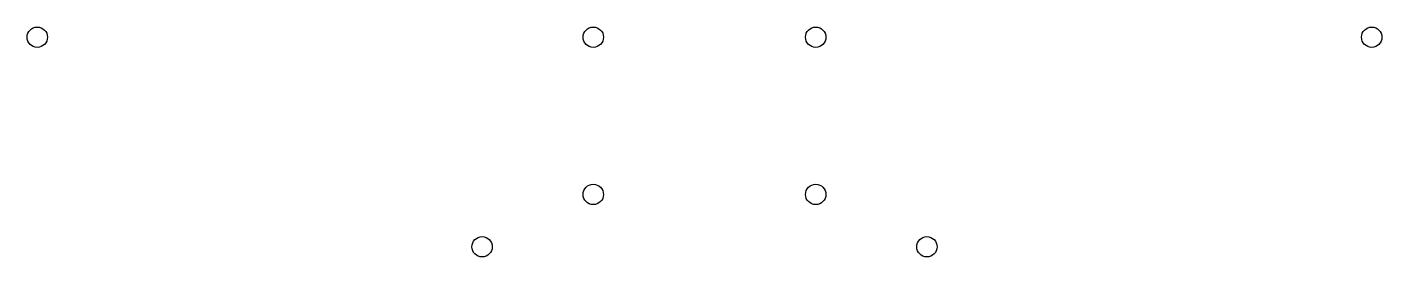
# Model space of a CAD drawing. Header units: millimetres. Extents: x 107 to 327, y -127 to -90.
import ezdxf

# ---------------------------------------------------------------- set-up
doc = ezdxf.new("R2010")
doc.units = ezdxf.units.MM

msp = doc.modelspace()

# ---------------------------------------------------------------- linework, layer by layer
for centre in [(109, -91.5), (199, -91.5), (235, -91.5), (325, -91.5), (199, -117), (235, -117), (181, -125.5), (253, -125.5)]:
    msp.add_circle(centre, 1.65)

doc.saveas('drawing.dxf')
